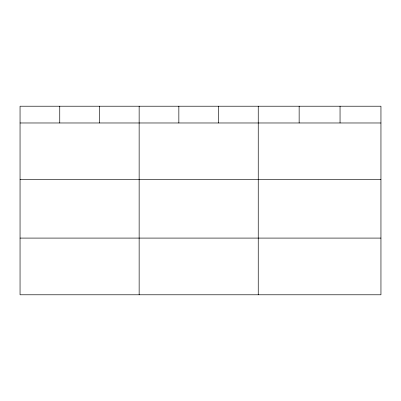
<?xml version="1.0" encoding="UTF-8"?>
<svg xmlns="http://www.w3.org/2000/svg" width="401" height="401" viewBox="0 0 401 401"><rect width="100%" height="100%" fill="white"/><g stroke="black" fill="none" stroke-linecap="round" stroke-linejoin="round"><path stroke-width="0.6" d="M380.95 122.977L380.95 294.785L20.05 294.785L20.05 106.215L380.95 106.215L380.95 122.977L20.05 122.977M20.05 179.673L380.95 179.673M20.05 238.089L380.95 238.089M340.048 106.215L340.048 122.977M299.146 106.215L299.146 122.977M258.244 106.215L258.244 294.785M218.545 106.215L218.545 122.977M178.846 106.215L178.846 122.977M139.147 106.215L139.147 294.785M99.448 106.215L99.448 122.977M59.749 106.215L59.749 122.977"/></g></svg>
